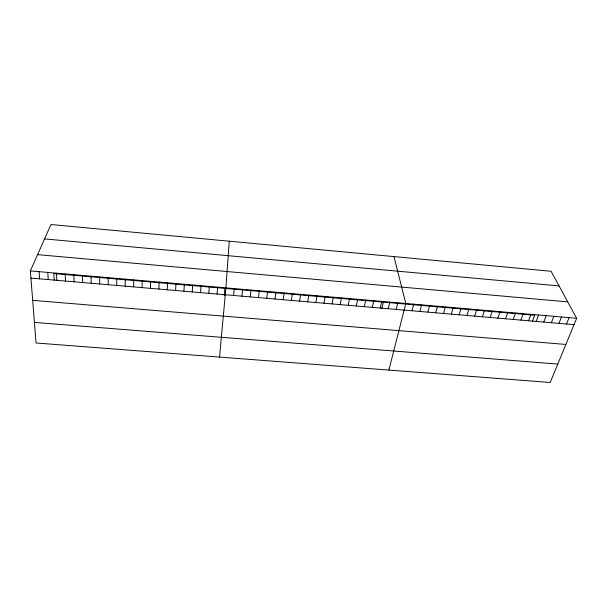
<?xml version="1.0" encoding="UTF-8"?>
<svg xmlns="http://www.w3.org/2000/svg" width="607" height="607" viewBox="0 0 607 607"><rect width="100%" height="100%" fill="white"/><g stroke="black" fill="none" stroke-linecap="round" stroke-linejoin="round"><path stroke-width="0.91" d="M125.209 286.17L125.232 279.137M133.654 286.899L133.73 279.88M142.084 287.619L142.213 280.616M150.49 288.34L150.673 281.345M158.882 289.061L159.11 282.08M167.251 289.782L167.532 282.809M175.598 290.495L175.931 283.537M183.929 291.208L184.308 284.266M192.237 291.921L192.669 284.994M200.53 292.635L201.016 285.715M229.234 241.191L225.91 287.877L219.544 357.083M208.8 293.34L209.332 286.436M217.048 294.046L217.632 287.157M224.271 295.601L224.924 288.401M233.612 295.472L234.294 288.606M241.927 296.186L242.656 289.327M250.221 296.891L251.002 290.055M258.491 297.605L259.326 290.776M266.746 298.31L267.626 291.497M274.979 299.016L275.912 292.21M283.196 299.721L284.175 292.931M291.39 300.427L292.415 293.644M299.57 301.125L300.64 294.357M307.719 301.823L308.842 295.07M315.86 302.521L317.029 295.784M323.979 303.219L325.193 296.489M332.075 303.917L333.342 297.195M340.155 304.608L341.468 297.9M348.221 305.298L349.579 298.606M356.263 305.989L357.667 299.304M364.283 306.679L365.733 300.01M372.288 307.362L373.783 300.708M380.27 308.045L381.818 301.398M381.803 308.622L383.32 302.134M388.237 308.735L389.831 302.096M396.189 309.411L397.82 302.787M388.875 370.088L405.802 303.485L393.966 256.594M412.032 310.769L413.754 304.175M419.923 311.452L421.69 304.858M427.798 312.127L429.612 305.549M435.659 312.795L437.518 306.232M443.497 313.47L445.394 306.914M451.312 314.138L453.262 307.597M459.12 314.813L461.108 308.28M466.904 315.481L468.938 308.963M474.666 316.141L476.745 309.638M482.413 316.808L484.538 310.314M490.145 317.469L492.307 310.989M497.861 318.136L500.069 311.664M505.555 318.796L507.801 312.332M513.234 319.449L515.525 313M520.897 320.109L523.226 313.667M528.538 320.762L530.913 314.335M532.46 321.224L534.691 315.253L53.856 273.575L54.251 280.222M536.163 321.422L538.576 315.003M543.766 322.074L546.224 315.663M551.361 322.719L553.857 316.33M558.933 323.372L561.475 316.991M566.49 324.017L569.07 317.651M576.65 318.303L550.2 382.471L36.056 342.993L30.35 270.912L50.965 224.529L551.095 271.283L576.65 318.303L30.35 270.912M34.424 322.408L557.78 364.079M32.679 300.351L565.876 344.442M30.919 278.089L574.025 324.669M37.581 254.644L567.727 301.884M44.577 238.908L559.055 285.927M39.083 271.663L39.592 278.833M47.786 272.422L48.249 279.569M56.474 273.173L56.883 280.313M65.146 273.924L65.495 281.049M73.788 274.675L74.084 281.792M82.415 275.426L82.658 282.521M91.02 276.17L91.209 283.257M99.601 276.913L99.738 283.985M108.167 277.657L108.251 284.721M116.711 278.401L116.734 285.449"/></g></svg>
